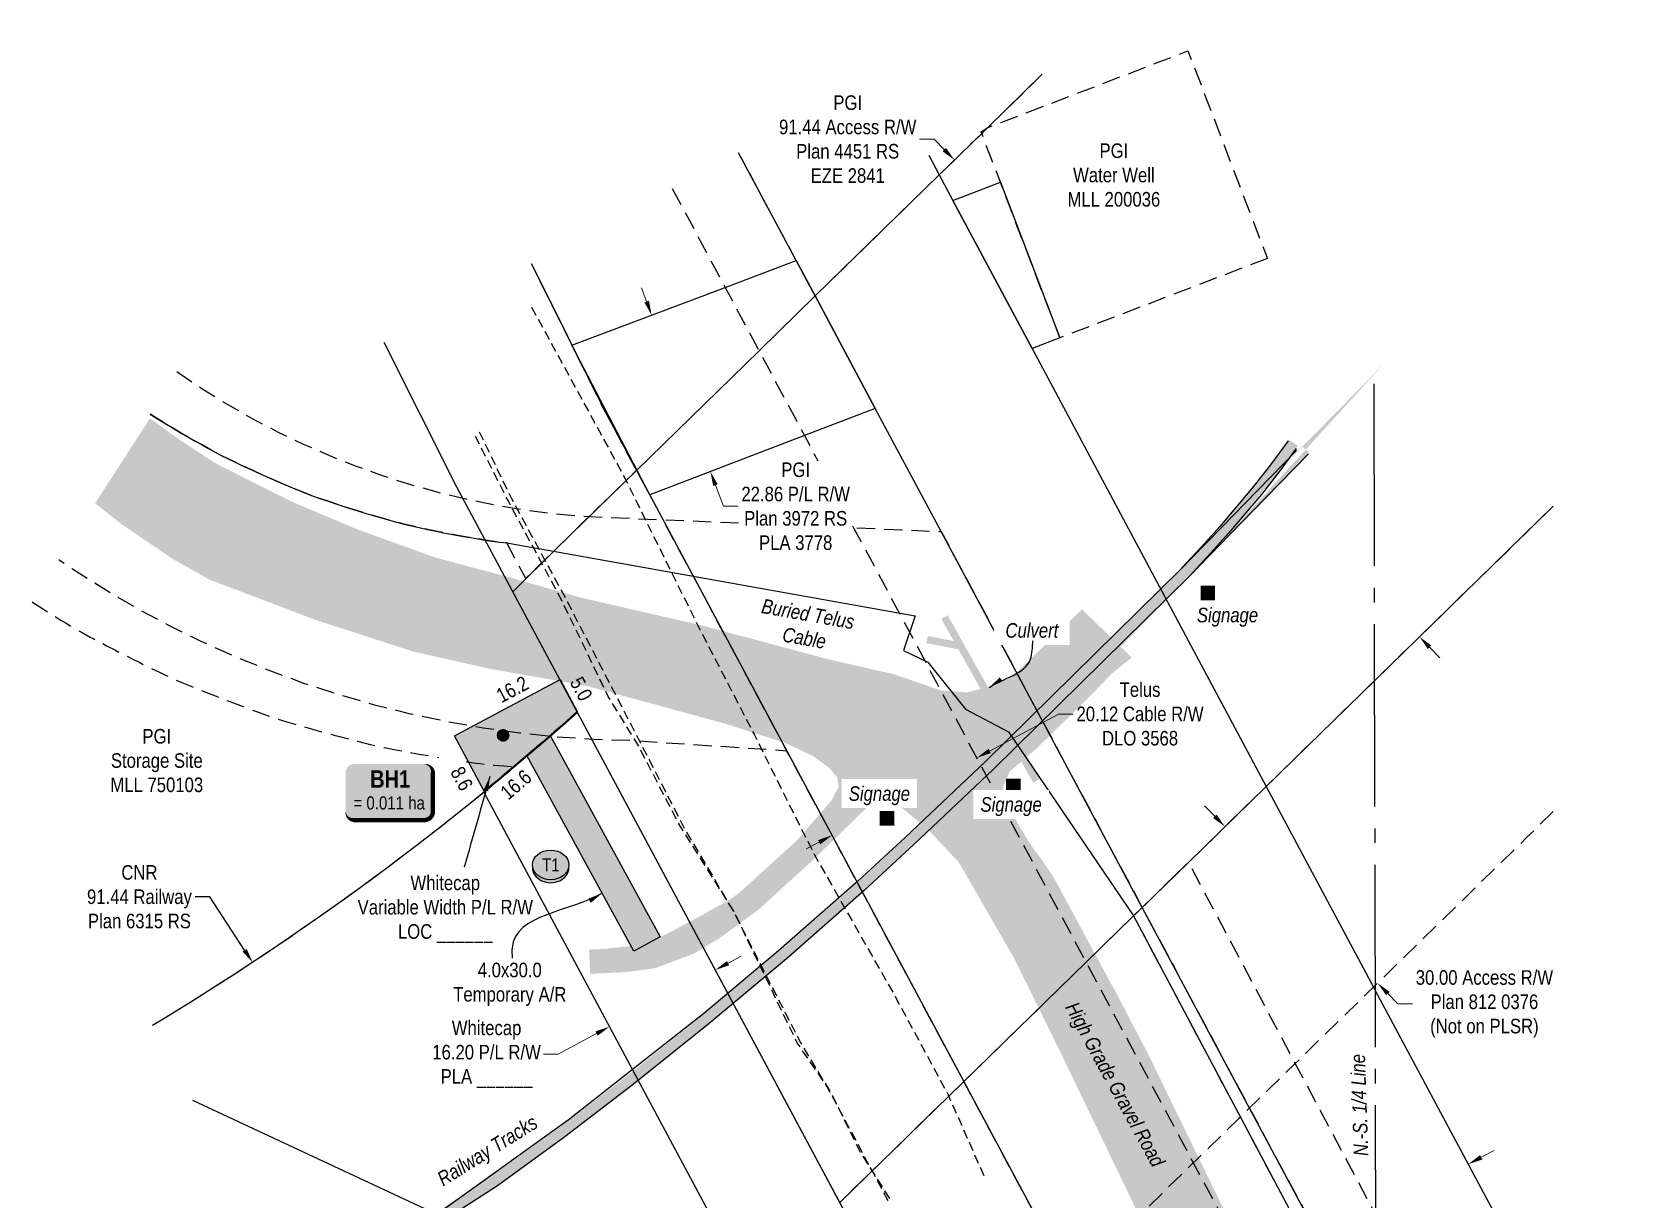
# Model space of a CAD drawing. Extents: x 507890 to 510259, y 6019787 to 6022068.
# Drawn here: x 509148 to 510252, y 6020188 to 6020989 of the extents above; entities that cross this region are included whole.
import ezdxf
from ezdxf.enums import TextEntityAlignment as Align

# ---------------------------------------------------------------- set-up
doc = ezdxf.new("R2010")
doc.units = 0
doc.header["$LTSCALE"] = 5
doc.header["$PDMODE"] = 34
doc.header["$PDSIZE"] = 0.03
for name, pattern in [('foc-ACCESSROAD', [3.75, 2.5, -1.25]), ('foc-FLOWLINE', [3.75, 2.5, -1.25]), ('foc-QUARTERLINE', [33, 25, -3, 2, -3]), ('UG_PIPE', [1.875, 1.25, -0.625])]:
    doc.linetypes.add(name, pattern=pattern)
doc.layers.get('Defpoints').update_dxf_attribs({"color": 9})
for name, color, linetype, lineweight in [('AS-GENERAL', 48, 'Continuous', 18), ('C-RW-T', 13, 'Continuous', 9), ('F-AR-T', 190, 'Continuous', 9), ('F-RW-T', 190, 'Continuous', 9), ('F-WS-T', 190, 'Continuous', 9), ('T-TEXT', 48, 'Continuous', 18)]:
    doc.layers.add(name, color=color, linetype=linetype, lineweight=lineweight)
for name, color, linetype in [('AS-PIPE-UG', 44, 'UG_PIPE'), ('AS-ROADS', 254, 'Continuous'), ('AS-TELEPHONE', 224, 'foc-TEL'), ('C-AR', 13, 'foc-ACCESSROAD'), ('C-RW', 13, 'Continuous'), ('F-AR', 190, 'foc-ACCESSROAD'), ('F-EZE', 190, 'foc-FLOWLINE'), ('F-RW', 190, 'Continuous'), ('F-WS', 190, 'foc-ACCESSROAD'), ('L-QSEC', 8, 'foc-QUARTERLINE'), ('L-SECQ', 8, 'foc-QUARTERLINE'), ('L-TITLEDB', 4, 'Continuous'), ('L-TITLEDB-T', 4, 'Continuous'), ('P-CROSSINGS', 250, 'Continuous'), ('P-IOP1', 10, 'Continuous'), ('P-TEMP-BLOCKS', 250, 'Continuous'), ('P-TEMP-H', 41, 'Continuous'), ('P-TEMP_WORKSPACE', 46, 'Continuous'), ('P-WORKAREA', 113, 'Continuous'), ('P-WORKAREA-H', 111, 'Continuous'), ('P-WORKAREA-T', 113, 'Continuous')]:
    doc.layers.add(name, color=color, linetype=linetype)
doc.styles.add('80', font='ARIALN.TTF', dxfattribs={"height": 10})
doc.styles.add('80CG', font='ARIALN.TTF', dxfattribs={"height": 10})
doc.styles.add('80L', font='ARIALN.TTF', dxfattribs={"height": 10})
doc.styles.add('80LS', font='ARIALNI.TTF', dxfattribs={"height": 10})
doc.styles.add('BOLD', font='ARIALNB.TTF')
doc.styles.add('foc-LtypeFont', font='ARIALN.TTF', dxfattribs={"height": 7.35})
doc.linetypes.add('foc-TEL', pattern='A,2,-1,["T",foc-LtypeFont,S=0.2,R=0,X=-0.425,Y=-0.75],-1.24,8', length=12.24)
doc.linetypes.add('foc-TEL-NOLINE', pattern='A,0,-2,["T",foc-LtypeFont,S=0.2,R=0,X=-0.425,Y=-0.75],-10.24', length=12.24)
doc.dimstyles.new('Compass 5 000', dxfattribs={"dimscale": 5, "dimtxt": 9, "dimasz": 2, "dimexe": 0.2, "dimexo": 0.0625, "dimgap": 0.5, "dimtad": 0, "dimtih": 1, "dimtoh": 1, "dimzin": 0, "dimdsep": 46, "dimtxsty": '80CG', "dimcen": 0.1, "dimse1": 1, "dimse2": 1, "dimclrd": 256, "dimclrt": 256, "dimaunit": 1, "dimadec": 4, "dimazin": 0, "dimtfac": 0.06, "dimtofl": 0, "dimtmove": 0, "dimatfit": 1, "dimfxl": 0.2, "dimtolj": 1, "dimtzin": 0, "dimlwd": -1, "dimarcsym": 0})

# ---------------------------------------------------------------- blocks, each defined once
blk = doc.blocks.new('*D489')
at = {"layer": 'Defpoints', "color": 0, "transparency": 16777216}
for p in [(510032.6, 6020158.9), (510252.3, 6019990.2), (510151.7, 6019936.4)]:
    blk.add_point(p, dxfattribs=at)
at = {"layer": 'F-AR-T', "transparency": 16777216}
for p, q in [((510142.1, 6020217.5), (510150.9, 6020222.2)), ((510023.8, 6020154.2), (509981.4, 6020131.6)), ((509981.4, 6020131.6), (509971.4, 6020131.6))]:
    blk.add_line(p, q, dxfattribs=at)
for points in [[(510141.3, 6020219), (510142.9, 6020216), (510133.2, 6020212.8)], [(510023, 6020155.7), (510024.6, 6020152.8), (510032.6, 6020158.9)]]:
    blk.add_solid(points, dxfattribs=at)
at = {"layer": 'F-AR-T', "transparency": 16777216, "insert": (509931.9, 6020131.6), "char_height": 10, "attachment_point": 5, "style": '80CG'}
blk.add_mtext('\\A1;Sprocket\\P22.86 P/L R/W\\PPlan 2097 RS\\PPLA 3435', dxfattribs=at)
blk = doc.blocks.new('*D491')
at = {"layer": 'Defpoints', "color": 0, "transparency": 16777216}
for p in [(510102.7, 6020577.5), (510207.4, 6020470.2), (510071, 6020337)]:
    blk.add_point(p, dxfattribs=at)
at = {"layer": 'F-AR-T', "transparency": 16777216}
for p, q in [((509959.3, 6020451.5), (509952.3, 6020458.6)), ((510078, 6020329.9), (510085, 6020322.7)), ((510085, 6020322.7), (510095, 6020322.7))]:
    blk.add_line(p, q, dxfattribs=at)
for points in [[(509960.5, 6020452.6), (509958.1, 6020450.3), (509966.3, 6020444.3)], [(510079.2, 6020331), (510076.8, 6020328.7), (510071, 6020337)]]:
    blk.add_solid(points, dxfattribs=at)
at = {"layer": 'F-AR-T', "transparency": 16777216, "insert": (510144.3, 6020322.7), "char_height": 10, "attachment_point": 5, "style": '80CG'}
blk.add_mtext('\\A1;30.00 Access R/W\\PPlan 812 0376\\P(Not on PLSR)', dxfattribs=at)
blk = doc.blocks.new('*D492')
at = {"layer": 'Defpoints', "color": 0, "transparency": 16777216}
for p in [(509596.7, 6020804.1), (509572.9, 6020795.1)]:
    blk.add_point(p, dxfattribs=at)
at = {"layer": 'F-RW-T', "transparency": 16777216}
for p, q in [((509569.4, 6020804.5), (509565.9, 6020813.9)), ((509616.7, 6020678.6), (509622.1, 6020664.1)), ((509622.1, 6020664.1), (509632.1, 6020664.1))]:
    blk.add_line(p, q, dxfattribs=at)
for points in [[(509571, 6020805.1), (509567.9, 6020803.9), (509572.9, 6020795.1)], [(509618.2, 6020679.2), (509615.1, 6020678), (509613.2, 6020688)]]:
    blk.add_solid(points, dxfattribs=at)
at = {"layer": 'F-RW-T', "transparency": 16777216, "insert": (509671.7, 6020664.1), "char_height": 10, "attachment_point": 5, "style": '80CG', "bg_fill": 3, "box_fill_scale": 1.1, "bg_fill_color": 256, "bg_fill_true_color": 13158600, "bg_fill_transparency": 0}
blk.add_mtext('\\A1;PGI\\P22.86 P/L R/W\\PPlan 3972 RS\\PPLA 3778', dxfattribs=at)
at = {"layer": 'Defpoints', "color": 0, "transparency": 16777216}
blk.add_point((509637, 6020696.9), dxfattribs=at)
blk = doc.blocks.new('*D496')
at = {"layer": 'C-RW-T', "transparency": 16777216}
for p, q in [((509625.3, 6020350.7), (509634.2, 6020355.4)), ((509535.1, 6020302.4), (509508.7, 6020288.2)), ((509508.7, 6020288.2), (509498.7, 6020288.2))]:
    blk.add_line(p, q, dxfattribs=at)
for points in [[(509624.6, 6020352.2), (509626.1, 6020349.2), (509616.5, 6020346)], [(509534.3, 6020303.9), (509535.9, 6020300.9), (509543.9, 6020307.1)]]:
    blk.add_solid(points, dxfattribs=at)
at = {"layer": 'Defpoints', "color": 0, "transparency": 16777216}
for p in [(509598.9, 6020378.8), (509526.4, 6020339.9), (509543.9, 6020307.1)]:
    blk.add_point(p, dxfattribs=at)
at = {"layer": 'C-RW-T', "transparency": 16777216, "insert": (509459.6, 6020288.2), "char_height": 10, "attachment_point": 5, "style": '80CG'}
blk.add_mtext('\\A1;Whitecap\\P16.20 P/L R/W\\PPLA ______', dxfattribs=at)
blk = doc.blocks.new('*D519')
at = {"layer": 'Defpoints', "color": 0, "transparency": 16777216}
for p in [(509293.3, 6020347.4), (509299.1, 6020351.2), (509542.2, 6019967.5)]:
    blk.add_point(p, dxfattribs=at)
at = {"layer": 'L-TITLEDB-T', "transparency": 16777216}
for p, q in [((509269.6, 6020396.2), (509259.6, 6020396.2)), ((509293.6, 6020359.5), (509269.6, 6020396.2)), ((509553.5, 6019962.9), (509559, 6019954.5))]:
    blk.add_line(p, q, dxfattribs=at)
for points in [[(509295, 6020360.5), (509292.2, 6020358.6), (509299.1, 6020351.2)], [(509554.9, 6019963.8), (509552.1, 6019962), (509548, 6019971.3)]]:
    blk.add_solid(points, dxfattribs=at)
at = {"layer": 'L-TITLEDB-T', "transparency": 16777216, "insert": (509221.4, 6020396.2), "char_height": 10, "attachment_point": 5, "style": '80CG'}
blk.add_mtext('\\A1;CNR\\P91.44 Railway\\PPlan 6315 RS', dxfattribs=at)
blk = doc.blocks.new('*U521')
at = {"true_color": 0xff8aff}
h = blk.add_hatch(color=211, dxfattribs=at)
edge = h.paths.add_edge_path()
edge.add_line((-24, -20), (24, -20))
edge.add_arc((24, -14), 6, 270, 360)
edge.add_line((30, -14), (30, 12.5))
edge.add_arc((24, 12.5), 6, 0, 90)
edge.add_line((24, 18.5), (-24, 18.5))
edge.add_arc((-24, 12.5), 6, 90, 180)
edge.add_line((-30, 12.5), (-30, -14))
edge.add_arc((-24, -14), 6, 180, 270)
at = {"color": 250, "flags": 128}
blk.add_lwpolyline([(-24, -20, 3, 3, 0), (24, -20, 3, 3, 0.414214), (30, -14, 3, 3, 0), (30, 12.5, 3, 0, 0.414214), (24, 18.5, 0, 0, 0), (-24, 18.5, 0, 0, 0.414214), (-30, 12.5, 0, 0, 0), (-30, -14, 0, 3, 0.414214)], format="xyseb", close=True, dxfattribs=at)
at = {"flags": 128}
blk.add_lwpolyline([(-18.2, -12.8, 0, 7.5, 0), (0, 0, 0, 0, 0)], format="xyseb", dxfattribs=at)
at = {"color": 250}
for tag, p, height, style in [('TEMP_AREA_W1_001', (-9.2, 2.2), 12, 'BOLD'), ('ENTER_TEXT_001', (-30.7, -12.8), 9, '80')]:
    blk.add_attdef(tag, p, '', height=height, dxfattribs=dict(at, style=style))
blk = doc.blocks.new('*X524')
at = {"color": 0}
for p, q in [((102.1, -2061.6), (108.8, -2061.6)), ((102.1, -2068.4), (108.8, -2068.4)), ((102.2, -2061.7), (108.8, -2061.7)), ((102.2, -2068.3), (108.7, -2068.3)), ((102.3, -2061.4), (108.6, -2061.4)), ((102.3, -2061.9), (108.6, -2061.9)), ((102.3, -2068.1), (108.6, -2068.1)), ((102.3, -2068.6), (108.7, -2068.6)), ((102.5, -2061.2), (108.5, -2061.2)), ((102.5, -2062), (108.4, -2062)), ((102.5, -2068), (108.4, -2068)), ((102.5, -2068.7), (108.5, -2068.7)), ((102.6, -2062.2), (108.3, -2062.2)), ((102.7, -2061.1), (108.2, -2061.1)), ((102.7, -2067.8), (108.3, -2067.8)), ((102.7, -2068.9), (108.3, -2068.9)), ((102.8, -2062.3), (108.1, -2062.3)), ((102.8, -2067.7), (108.1, -2067.7)), ((102.9, -2060.9), (108, -2060.9)), ((102.9, -2069.1), (108, -2069.1)), ((103, -2062.5), (108, -2062.5)), ((103, -2067.5), (108, -2067.5)), ((103.1, -2062.7), (107.8, -2062.7)), ((103.1, -2067.3), (107.8, -2067.3)), ((103.2, -2060.8), (107.7, -2060.8)), ((103.2, -2069.2), (107.8, -2069.2)), ((103.3, -2062.8), (107.7, -2062.8)), ((103.3, -2067.2), (107.6, -2067.2)), ((103.4, -2063), (107.5, -2063)), ((103.4, -2067), (107.5, -2067)), ((103.5, -2060.6), (107.4, -2060.6)), ((103.5, -2069.4), (107.4, -2069.4)), ((103.6, -2063.1), (107.3, -2063.1)), ((103.6, -2066.9), (107.3, -2066.9)), ((103.7, -2063.3), (107.2, -2063.3)), ((103.8, -2066.7), (107.2, -2066.7)), ((103.9, -2060.5), (107, -2060.5)), ((103.9, -2063.4), (107, -2063.4)), ((103.9, -2066.6), (107, -2066.6)), ((103.9, -2069.5), (107.1, -2069.5)), ((104.1, -2063.6), (106.9, -2063.6)), ((104.1, -2066.4), (106.9, -2066.4)), ((104.2, -2063.7), (106.7, -2063.7)), ((104.2, -2066.2), (106.7, -2066.2)), ((104.4, -2063.9), (106.6, -2063.9)), ((104.4, -2066.1), (106.6, -2066.1)), ((104.4, -2069.7), (106.5, -2069.7)), ((104.5, -2060.3), (106.5, -2060.3)), ((104.5, -2064.1), (106.4, -2064.1)), ((104.5, -2065.9), (106.4, -2065.9)), ((104.7, -2064.2), (106.3, -2064.2)), ((104.7, -2065.8), (106.2, -2065.8)), ((104.8, -2064.4), (106.1, -2064.4)), ((104.8, -2065.6), (106.1, -2065.6)), ((105, -2064.5), (105.9, -2064.5)), ((105, -2065.5), (105.9, -2065.5)), ((105.1, -2064.7), (105.8, -2064.7)), ((105.2, -2065.3), (105.8, -2065.3)), ((105.3, -2064.8), (105.6, -2064.8)), ((105.3, -2065.2), (105.6, -2065.2))]:
    blk.add_line(p, q, dxfattribs=at)
blk = doc.blocks.new('Pile')
h = blk.add_hatch(color=255)
h.dxf.hatch_style = 1
edge = h.paths.add_edge_path()
edge.add_arc((0, 0), 0.868, 0, 360)
at = {"color": 224}
for p, q in [((0.54, -0.54), (-0.54, 0.54)), ((-0.54, -0.54), (0.54, 0.54))]:
    blk.add_line(p, q, dxfattribs=at)
blk.add_circle((0, 0), 0.768, dxfattribs=at)
at = {"color": 224, "xscale": 0.16, "yscale": 0.16, "zscale": 0.16}
blk.add_blockref('*X524', (-16.87, 330.4), dxfattribs=at)
blk = doc.blocks.new('*D535')
at = {"layer": 'Defpoints', "color": 0, "transparency": 16777216}
for p in [(509796, 6020491.5), (509832.9, 6020422.4), (509733.7, 6020369.3)]:
    blk.add_point(p, dxfattribs=at)
at = {"layer": 'F-AR-T', "transparency": 16777216}
for p, q in [((509804.8, 6020496.2), (509852.1, 6020521.6)), ((509852.1, 6020521.6), (509862.1, 6020521.6)), ((509687.8, 6020433.7), (509679, 6020429))]:
    blk.add_line(p, q, dxfattribs=at)
for points in [[(509804, 6020497.7), (509805.6, 6020494.8), (509796, 6020491.5)], [(509687.1, 6020435.1), (509688.6, 6020432.2), (509696.7, 6020438.4)]]:
    blk.add_solid(points, dxfattribs=at)
at = {"layer": 'F-AR-T', "transparency": 16777216, "insert": (509908, 6020521.6), "char_height": 10, "attachment_point": 5, "style": '80CG'}
blk.add_mtext('\\A1;Telus\\P20.12 Cable R/W\\PDLO 3568', dxfattribs=at)
blk = doc.blocks.new('*D537')
at = {"layer": 'Defpoints', "color": 0, "transparency": 16777216}
for p in [(509780.7, 6020901.6), (509769, 6020890.2), (510088.1, 6020563.1)]:
    blk.add_point(p, dxfattribs=at)
at = {"layer": 'F-AR-T', "transparency": 16777216}
for p, q in [((509766.7, 6020915.9), (509756.7, 6020915.9)), ((509773.7, 6020908.8), (509766.7, 6020915.9)), ((510106.7, 6020567.4), (510113.7, 6020560.2))]:
    blk.add_line(p, q, dxfattribs=at)
for points in [[(509774.9, 6020909.9), (509772.5, 6020907.6), (509780.7, 6020901.6)], [(510107.9, 6020568.6), (510105.5, 6020566.2), (510099.8, 6020574.5)]]:
    blk.add_solid(points, dxfattribs=at)
at = {"layer": 'F-AR-T', "transparency": 16777216, "insert": (509707.4, 6020915.9), "char_height": 10, "attachment_point": 5, "style": '80CG'}
blk.add_mtext('\\A1;PGI\\P91.44 Access R/W\\PPlan 4451 RS\\PEZE 2841', dxfattribs=at)
blk = doc.blocks.new('Well_proximity')
h = blk.add_hatch(color=191)
h.dxf.hatch_style = 1
edge = h.paths.add_edge_path()
edge.add_ellipse((0, 0), major_axis=(-12.5, 0), ratio=0.816297, start_angle=0, end_angle=360)
h = blk.add_hatch(color=250)
h.dxf.hatch_style = 1
edge = h.paths.add_edge_path()
edge.add_ellipse((0, -2), major_axis=(-12.5, 0), ratio=0.816297, start_angle=0, end_angle=180)
edge.add_line((12.5, -2), (12.5, 0))
edge.add_ellipse((0, 0), major_axis=(-12.5, 0), ratio=0.816297, start_angle=0, end_angle=180, ccw=False)
edge.add_line((-12.5, 0), (-12.5, -2))
at = {"color": 250}
blk.add_ellipse((0, 0), major_axis=(-12.5, 0), ratio=0.816297, dxfattribs=at)
blk.add_ellipse((0, -2), major_axis=(-12.5, 0), ratio=0.816297, start_param=0, end_param=3.141593, dxfattribs=at)
at = {"color": 250, "style": '80L'}
blk.add_attdef('CROSSING', text='', height=9, dxfattribs=at).set_placement((0.1, 0), align=Align.MIDDLE_CENTER)

msp = doc.modelspace()

# ---------------------------------------------------------------- hatches: boundary and pattern name
at = {"layer": 'AS-ROADS'}
h = msp.add_hatch(color=256, dxfattribs=at)
h.dxf.hatch_style = 1
h.paths.add_polyline_path([(510030.083, 6019941.725), (510074.119, 6019965.284), (510039.742, 6020034.367), (509996.103, 6020118.944), (509968.708, 6020175.113), (509913.174, 6020289.067), (509894.277, 6020325.2), (509848.442, 6020410.056), (509840.337, 6020421.97), (509833.116, 6020431.522), (509819.092, 6020454.917), (509815.056, 6020465.106), (509813.995, 6020471.686), (509818.455, 6020482.086), (509837.153, 6020498.039), (509874.131, 6020534.261), (509888.795, 6020549.47), (509902.371, 6020560.325), (509868.159, 6020593.433), (509821.949, 6020548.915), (509804.029, 6020540.231), (509789.366, 6020536.432), (509771.381, 6020537.735), (509739.246, 6020548.824), (509693.084, 6020559.393), (509605.476, 6020582.83), (509575.728, 6020589.586), (509523.953, 6020601.509), (509474.529, 6020615.564), (509424.8, 6020628.819), (509370.927, 6020648.257), (509327.293, 6020666.679), (509301.062, 6020679.617), (509273.126, 6020693.917), (509249.62, 6020709.239), (509228.574, 6020724.37), (509191.012, 6020666.16), (509208.768, 6020652.034), (509244.617, 6020627.712), (509269.474, 6020613.8), (509341.736, 6020586.298), (509409.366, 6020564.422), (509462.394, 6020552.498), (509528.457, 6020540.86), (509622.965, 6020515.066), (509664.303, 6020501.824), (509683.382, 6020492.819), (509694.512, 6020484.874), (509700.072, 6020478.268), (509701.24, 6020471.909), (509696.436, 6020462.564), (509673.051, 6020435.342), (509633.674, 6020399.508), (509625.773, 6020393.898), (509606.29, 6020383.062), (509585.217, 6020371.765), (509578.607, 6020368.606), (509562.727, 6020362.912), (509540.066, 6020360.419), (509529.879, 6020360.003), (509530.689, 6020343.417), (509554.672, 6020344.459), (509575.135, 6020347.195), (509601.884, 6020357.233), (509618.97, 6020367.53), (509646.012, 6020387.172), (509666.043, 6020405.534), (509680.866, 6020418.892), (509697.974, 6020435.378), (509720.127, 6020456.999), (509724.438, 6020461.57), (509731.102, 6020464.835), (509741.033, 6020460.264), (509762.658, 6020442.246), (509783.603, 6020419.921), (509821.615, 6020354.062), (509854.785, 6020286.692), (509905.647, 6020181.14)])
at = {"layer": 'P-IOP1'}
h = msp.add_hatch(color=256, dxfattribs=at)
h.dxf.hatch_style = 1
h.paths.add_polyline_path([(509949.539, 6020609.621), (509959.534, 6020609.621), (509959.534, 6020599.627), (509949.539, 6020599.627)])
h = msp.add_hatch(color=256, dxfattribs=at)
h.dxf.hatch_style = 1
h.paths.add_polyline_path([(509816.024, 6020477.341), (509826.019, 6020477.341), (509826.019, 6020467.347), (509816.024, 6020467.347)])
h = msp.add_hatch(color=256, dxfattribs=at)
h.dxf.hatch_style = 1
h.paths.add_polyline_path([(509729.289, 6020455.076), (509739.284, 6020455.076), (509739.284, 6020445.082), (509729.289, 6020445.082)])
at = {"layer": 'P-TEMP-H'}
h = msp.add_hatch(color=256, dxfattribs=at)
h.dxf.hatch_style = 1
edge = h.paths.add_edge_path()
edge.add_line((509510.027, 6020545.305), (509521.819, 6020523.276))
edge.add_arc((508221.08, 6021981.111), 1953.767, 309.277317, 311.740621, ccw=False)
edge.add_line((509457.96, 6020468.718), (509437.69, 6020506.583))
edge.add_line((509437.69, 6020506.583), (509510.027, 6020545.305))
at = {"layer": 'P-WORKAREA-H'}
h = msp.add_hatch(color=256, dxfattribs=at)
h.dxf.hatch_style = 1
h.paths.add_polyline_path([(509503.227, 6020506.898), (509578.755, 6020368.758), (509560.6, 6020358.832), (509487.189, 6020493.101)])

# ---------------------------------------------------------------- linework, layer by layer
at = {"layer": 'AS-GENERAL', "const_width": 4.997, "flags": 128}
for points in [[(509836.877, 6020475.624), (509773.822, 6020588.084)], [(509761.897, 6020572.594), (509786.582, 6020567.899)]]:
    msp.add_lwpolyline(points, dxfattribs=at)
at = {"layer": 'AS-PIPE-UG', "flags": 128}
for points in [[(509490.472, 6020800.604), (509553.102, 6020686.059), (509604.777, 6020581.924), (509643.387, 6020507.224), (509684.637, 6020424.889), (509739.977, 6020327.864), (509776.302, 6020260.354), (509801.507, 6020203.339)], [(509735.217, 6020187.614), (509693.107, 6020266.384), (509672.777, 6020296.004), (509629.257, 6020386.264), (509591.297, 6020446.689), (509563.327, 6020500.754), (509543.067, 6020533.634), (509511.037, 6020599.839), (509474.317, 6020667.974), (509452.007, 6020711.994)], [(509454.512, 6020715.229), (509476.372, 6020669.994), (509513.642, 6020601.189), (509565.282, 6020501.604), (509596.592, 6020440.704), (509628.577, 6020386.954), (509675.007, 6020296.189), (509697.507, 6020258.834), (509715.472, 6020221.919), (509736.357, 6020188.709)]]:
    msp.add_lwpolyline(points, dxfattribs=at)
at = {"layer": 'AS-TELEPHONE', "linetype": 'foc-TEL-NOLINE', "flags": 128}
msp.add_lwpolyline([(509228.76, 6020727.36), (509229.952, 6020726.609), (509234.196, 6020723.954), (509238.365, 6020721.366), (509242.748, 6020718.726), (509247.054, 6020716.146), (509251.286, 6020713.631), (509255.723, 6020711.073), (509260.088, 6020708.572), (509264.38, 6020706.137), (509268.874, 6020703.661), (509273.294, 6020701.246), (509277.495, 6020698.972), (509282.222, 6020696.666), (509286.721, 6020694.485), (509291.153, 6020692.351), (509295.776, 6020690.199), (509300.327, 6020688.101), (509304.816, 6020686.052), (509309.485, 6020683.986), (509314.084, 6020681.975), (509318.621, 6020680.006), (509323.334, 6020678.033), (509327.984, 6020676.107), (509332.564, 6020674.224), (509337.634, 6020672.214), (509342.025, 6020670.614), (509346.668, 6020668.964), (509351.483, 6020667.326), (509356.233, 6020665.723), (509360.919, 6020664.168), (509365.77, 6020662.619), (509370.555, 6020661.11), (509375.282, 6020659.64), (509380.166, 6020658.188), (509384.986, 6020656.769), (509389.749, 6020655.389), (509394.661, 6020654.031), (509399.516, 6020652.705), (509403.95, 6020651.54), (509409.265, 6020650.351), (509414.157, 6020649.266), (509418.994, 6020648.213), (509423.969, 6020647.199), (509428.888, 6020646.21), (509433.754, 6020645.254), (509438.752, 6020644.334), (509443.693, 6020643.443), (509448.585, 6020642.58), (509453.595, 6020641.76), (509458.558, 6020640.958), (509463.47, 6020640.192), (509468.635, 6020639.445), (509473.398, 6020638.973)], dxfattribs=at)
at = {"layer": 'AS-TELEPHONE', "flags": 128}
msp.add_lwpolyline([(509473.398, 6020638.973), (509753.762, 6020589.004), (509745.592, 6020565.144), (509762.487, 6020557.264), (509788.187, 6020524.889), (509817.682, 6020509.439), (509903.617, 6020383.164), (510051.046, 6020105.517), (510107.69, 6019983.244)], dxfattribs=at)
at = {"layer": 'C-AR', "ltscale": 5, "const_width": 7.496, "flags": 128}
for points in [[(510013.096, 6020707.791), (510002.38, 6020691.662), (509988.529, 6020676.015), (509967.18, 6020648.897), (509957.065, 6020637.817), (509940.575, 6020619.757), (509995.961, 6020675.929), (510021.784, 6020702.808)], [(509940.335, 6020620.301), (509940.335, 6020620.301), (509806.132, 6020487.006), (509751.992, 6020435.916), (509717.657, 6020404.121), (509665.712, 6020358.351), (509611.297, 6020312.926), (509559.372, 6020271.201), (509512.147, 6020235.126), (509475.64, 6020208.969), (509465.374, 6020202.047), (509398.122, 6020157.166), (509333.401, 6020115.528)]]:
    msp.add_lwpolyline(points, dxfattribs=at)
at = {"layer": 'C-AR', "linetype": 'Continuous'}
for points in [[(510015.342, 6020702.424), (509988.707, 6020674.924), (509964.022, 6020649.749), (509943.227, 6020628.479), (509936.622, 6020621.744), (509802.032, 6020488.989), (509747.157, 6020437.079), (509714.382, 6020406.989), (509659.877, 6020359.079), (509608.662, 6020316.254), (509515.627, 6020242.884), (509419.097, 6020173.714), (509332.434, 6020117.331)], [(510023.317, 6020699.784), (509994.187, 6020669.774), (509969.842, 6020644.884), (509942.137, 6020616.459), (509807.247, 6020483.469), (509753.107, 6020432.379), (509718.772, 6020400.584), (509666.827, 6020354.814), (509612.412, 6020309.389), (509560.487, 6020267.664), (509513.262, 6020231.589), (509467.202, 6020198.034), (509335.005, 6020112.535)], [(510009.632, 6020709.044), (509997.512, 6020692.549), (509985.652, 6020677.344), (509962.832, 6020650.269), (509952.872, 6020639.249), (509936.562, 6020621.784)], [(510015.167, 6020703.724), (510003.942, 6020688.369), (509991.227, 6020672.094), (509968.742, 6020645.604), (509958.627, 6020634.524), (509942.137, 6020616.464)]]:
    msp.add_lwpolyline(points, dxfattribs=at)
at = {"layer": 'C-RW', "flags": 128}
msp.add_lwpolyline([(509457.805, 6020467.929), (509675.301, 6020061.888, 0.00867712), (509740.97, 6020113.73), (509521.988, 6020522.647, 0.00220173)], format="xyb", close=True, dxfattribs=at)
at = {"layer": 'F-AR', "linetype": 'Continuous', "flags": 128}
msp.add_lwpolyline([(510191.56, 6020664.119), (510069.035, 6020544.568), (509994.601, 6020471.94), (509941.213, 6020419.847), (509909.473, 6020388.879), (509903.615, 6020383.164), (509870.962, 6020351.308), (509795.98, 6020278.144), (509701.914, 6020186.535), (509521.937, 6020522.616), (509477.597, 6020605.413), (509508.226, 6020635.745), (509571.578, 6020697.608), (509646.557, 6020770.774), (509685.068, 6020808.345), (509770.204, 6020891.402), (509799.337, 6020919.845), (509803.524, 6020923.913), (509840.947, 6020960.426)], dxfattribs=at)
at = {"layer": 'F-AR', "flags": 128}
for points in [[(509586.969, 6020882.158), (509617.387, 6020825.304), (509623.388, 6020814.084), (509646.557, 6020770.774), (509671.7, 6020723.775), (509677.7, 6020712.559), (509711.487, 6020649.402), (509768.548, 6020542.745), (509806.768, 6020471.301)], [(509977.629, 6019913.663), (509924.203, 6020013.429), (509861.001, 6020131.451), (509787.084, 6020269.48), (509665.662, 6020496.219), (509539.839, 6020731.174), (509490.376, 6020830.485)], [(509247.028, 6020756.456), (509248.566, 6020755.351), (509264.92, 6020744.453), (509281.645, 6020734.13), (509298.723, 6020724.4), (509316.131, 6020715.272), (509333.847, 6020706.76), (509351.851, 6020698.876), (509370.119, 6020691.625), (509388.631, 6020685.02), (509407.363, 6020679.065), (509426.291, 6020673.771), (509445.392, 6020669.145), (509458.721, 6020666.403), (509464.645, 6020665.187), (509484.024, 6020661.907), (509503.507, 6020659.31), (509523.069, 6020657.394), (509529.981, 6020657.073), (509562.333, 6020655.624), (509594.764, 6020654.272), (509711.487, 6020649.402), (509771.602, 6020646.681), (509909.486, 6020388.897), (509981.807, 6020253.671), (509983.096, 6020251.261), (510004.002, 6020212.408), (510069.918, 6020089.234), (510122.404, 6019991.115)], [(510191.56, 6020454.658), (510173.733, 6020437.264), (510099.301, 6020364.638), (510045.913, 6020312.544), (510014.169, 6020281.572), (510008.299, 6020275.846), (509975.655, 6020243.998), (509900.681, 6020170.842), (509776.392, 6020047.457), (509701.914, 6020186.535), (509795.98, 6020278.144), (509870.962, 6020351.308), (509903.615, 6020383.164), (509909.473, 6020388.879), (509941.213, 6020419.847), (509994.601, 6020471.94), (510069.035, 6020544.568), (510191.56, 6020664.119)], [(509977.629, 6019913.663), (509924.203, 6020013.429), (509861.001, 6020131.451), (509787.084, 6020269.48), (509665.662, 6020496.219), (509558.25, 6020503.342), (509545.747, 6020503.731), (509532.895, 6020504.137), (509507.582, 6020505.837), (509482.347, 6020508.431), (509457.222, 6020511.922), (509432.235, 6020516.307), (509407.421, 6020521.572), (509382.809, 6020527.721), (509358.43, 6020534.737), (509334.318, 6020542.617), (509310.5, 6020551.348), (509287.008, 6020560.922), (509263.871, 6020571.323), (509241.118, 6020582.54), (509218.777, 6020594.561), (509196.879, 6020607.365), (509175.45, 6020620.942), (509166.005, 6020627.407)], [(509819.14, 6020448.177), (509870.962, 6020351.308), (509884.706, 6020325.614), (509958.329, 6020187.989), (510070.133, 6019978.994), (510076.722, 6019966.677)]]:
    msp.add_lwpolyline(points, dxfattribs=at)
at = {"layer": 'F-EZE', "flags": 128}
msp.add_lwpolyline([(510114.141, 6019986.695), (510069.955, 6020069.906), (509903.617, 6020383.164), (509909.473, 6020388.879), (509941.215, 6020419.847), (510069.747, 6020177.787), (510158.798, 6020010.586)], dxfattribs=at)
at = {"layer": 'F-RW'}
for points in [[(510122.404, 6019991.115), (510069.918, 6020089.234), (510004.002, 6020212.408), (509983.096, 6020251.261), (509981.807, 6020253.671), (509909.486, 6020388.897), (509771.602, 6020646.681), (509726.359, 6020731.169), (509685.068, 6020808.345), (509672.039, 6020832.698), (509632.538, 6020906.535)], [(509762.973, 6020904.919), (509770.204, 6020891.402), (509779.593, 6020873.854), (509833.909, 6020772.325), (509994.601, 6020471.94), (510068.224, 6020334.319), (510069.447, 6020332.007), (510223.021, 6020044.944)], [(509490.376, 6020830.485), (509539.839, 6020731.174), (509977.629, 6019913.663)], [(509876.899, 6019859.774), (509521.937, 6020522.616), (509439.131, 6020677.243), (509389.282, 6020776.405)], [(509257.733, 6020256.662), (509713.929, 6020043.87), (509820.89, 6019829.811)]]:
    msp.add_lwpolyline(points, dxfattribs=at)
for points in [[(509779.593, 6020873.854), (509812.184, 6020886.321), (509853.014, 6020779.637), (509833.909, 6020772.325), (509779.593, 6020873.854)], [(509677.7, 6020712.559), (509571.617, 6020671.834), (509518.211, 6020774.598), (509623.388, 6020814.084), (509672.039, 6020832.698), (509685.068, 6020808.345), (509726.359, 6020731.169), (509677.7, 6020712.559)]]:
    msp.add_lwpolyline(points, close=True, dxfattribs=at)
at = {"layer": 'F-WS', "flags": 128}
msp.add_lwpolyline([(509995.388, 6020834.098), (509853.014, 6020779.637), (509812.184, 6020886.321), (509798.936, 6020920.925), (509803.524, 6020923.913), (509940.903, 6020976.461), (509995.388, 6020834.098)], close=True, dxfattribs=at)
for points in [[(509840.947, 6020960.426), (509803.524, 6020923.913), (509799.337, 6020919.845), (509770.204, 6020891.402), (509685.068, 6020808.345), (509672.039, 6020832.698), (509632.538, 6020906.535)], [(509490.376, 6020830.485), (509539.839, 6020731.174), (509562.541, 6020688.782), (509529.981, 6020657.073), (509508.23, 6020635.899), (509486.455, 6020614.551), (509473.398, 6020638.973), (509468.635, 6020639.445), (509463.47, 6020640.192), (509458.558, 6020640.958), (509453.595, 6020641.76), (509448.585, 6020642.58), (509443.694, 6020643.443), (509438.752, 6020644.334), (509433.754, 6020645.254), (509428.888, 6020646.21), (509423.969, 6020647.199), (509418.994, 6020648.212), (509414.157, 6020649.265), (509409.266, 6020650.351), (509403.95, 6020651.54), (509399.516, 6020652.705), (509394.661, 6020654.031), (509389.749, 6020655.389), (509384.987, 6020656.769), (509380.166, 6020658.188), (509375.282, 6020659.64), (509370.555, 6020661.11), (509365.77, 6020662.619), (509360.919, 6020664.168), (509356.233, 6020665.723), (509351.483, 6020667.326), (509346.668, 6020668.964), (509342.025, 6020670.614), (509337.634, 6020672.214), (509332.564, 6020674.224), (509327.984, 6020676.107), (509323.334, 6020678.033), (509318.621, 6020680.006), (509314.085, 6020681.975), (509309.485, 6020683.986), (509304.816, 6020686.052), (509300.327, 6020688.101), (509295.776, 6020690.199), (509291.153, 6020692.35), (509286.721, 6020694.485), (509282.222, 6020696.666), (509277.496, 6020698.972), (509273.294, 6020701.246), (509268.874, 6020703.661), (509264.38, 6020706.137), (509260.089, 6020708.572), (509255.723, 6020711.073), (509251.286, 6020713.631), (509247.055, 6020716.146), (509242.748, 6020718.726), (509238.365, 6020721.366), (509234.196, 6020723.954), (509229.952, 6020726.609), (509228.76, 6020727.359)], [(509147.816, 6020598.436), (509149.41, 6020597.401), (509154.85, 6020593.966), (509160.253, 6020590.573), (509165.673, 6020587.184), (509167.534, 6020586.022), (509171.125, 6020583.843), (509176.604, 6020580.536), (509178.29, 6020579.524), (509182.135, 6020577.414), (509187.699, 6020574.373), (509189.639, 6020573.321), (509193.295, 6020571.397), (509198.914, 6020568.454), (509204.553, 6020565.518), (509210.212, 6020562.586), (509212.211, 6020561.552), (509215.891, 6020559.711), (509221.6, 6020556.875), (509227.319, 6020554.05), (509233.06, 6020551.236), (509235.13, 6020550.228), (509238.825, 6020548.477), (509244.526, 6020545.803), (509250.451, 6020543.305), (509256.308, 6020540.857), (509258.457, 6020539.968), (509262.189, 6020538.471), (509268.091, 6020536.121), (509274.002, 6020533.781), (509279.936, 6020531.448), (509282.142, 6020530.584), (509285.883, 6020529.177), (509291.851, 6020526.941), (509297.835, 6020524.723), (509303.83, 6020522.52), (509306.099, 6020521.696), (509309.846, 6020520.374), (509313.552, 6020519.079), (509315.886, 6020518.366), (509321.958, 6020516.514), (509328.047, 6020514.684), (509330.383, 6020513.985), (509334.144, 6020512.909), (509340.263, 6020511.176), (509346.387, 6020509.457), (509352.526, 6020507.753), (509354.923, 6020507.097), (509358.682, 6020506.11), (509364.848, 6020504.511), (509371.026, 6020502.921), (509377.212, 6020501.35), (509379.664, 6020500.734), (509383.412, 6020499.84), (509385.078, 6020499.445), (509389.635, 6020498.553), (509395.874, 6020497.34), (509402.119, 6020496.143), (509404.63, 6020495.666), (509408.378, 6020495.003), (509414.641, 6020493.905), (509420.919, 6020492.833), (509426.628, 6020491.872)]]:
    msp.add_lwpolyline(points, dxfattribs=at)
msp.add_lwpolyline([(509445.559, 6020488.962), (509446.092, 6020488.883), (509452.403, 6020487.958), (509455.013, 6020487.579), (509458.534, 6020487.115), (509465.052, 6020486.536), (509471.388, 6020485.977), (509478.957, 6020485.441, -0.03916653), (509230.303, 6020307.824, -0.03916653)], format="xyb", dxfattribs=at)
at = {"layer": 'L-QSEC'}
msp.add_line((510070.164, 6019963.168), (510068.616, 6020760.787), dxfattribs=at)
at = {"layer": 'L-TITLEDB', "flags": 128}
msp.add_lwpolyline([(509445.318, 6019906.782, 0.03747119), (509740.918, 6020113.7), (509521.937, 6020522.616, -0.04645316), (509230.303, 6020307.823)], format="xyb", dxfattribs=at)
at = {"layer": 'P-TEMP_WORKSPACE', "flags": 128}
msp.add_lwpolyline([(509510.027, 6020545.305), (509521.819, 6020523.276, -0.01074861), (509457.96, 6020468.718), (509437.69, 6020506.583)], format="xyb", close=True, dxfattribs=at)
at = {"layer": 'P-WORKAREA'}
msp.add_lwpolyline([(509503.227, 6020506.898), (509578.755, 6020368.758), (509560.6, 6020358.832), (509487.189, 6020493.101)], close=True, dxfattribs=at)

# ---------------------------------------------------------------- block references
at = {"xscale": 4.997356699999998, "yscale": 4.997356699999998, "zscale": 4.997356699999998, "rotation": 359.9519994200465}
msp.add_blockref('Pile', (509470.957, 6020507.002), dxfattribs=at)
at = {"layer": 'P-CROSSINGS', "xscale": 0.9989764430813048, "yscale": 0.9989764430813048, "zscale": 0.9989764430813048}
msp.add_blockref('Well_proximity', (509503.577, 6020418.079), dxfattribs=at).add_auto_attribs({'CROSSING': 'T1'})
at = {"layer": 'P-TEMP-BLOCKS'}
ref = msp.add_blockref('*U521', (509392.821, 6020468.781), dxfattribs=dict(at, xscale=0.99947134, yscale=0.99947134, zscale=0.99947134))
ref.add_attrib('TEMP_AREA_W1_001', 'BH1', (509379.703, 6020471.024), dxfattribs={"layer": '0', "color": 250, "height": 11.9937, "style": 'BOLD'})
ref.add_attrib('ENTER_TEXT_001', '= 0.011 ha', (509368.269, 6020456.127), dxfattribs={"layer": '0', "color": 250, "height": 8.9952, "style": '80'})

# ---------------------------------------------------------------- texts
at = {"layer": 'AS-TELEPHONE', "insert": (509649.094, 6020600.856), "char_height": 9.99466, "attachment_point": 1, "rotation": 349.894364, "style": '80L'}
msp.add_mtext_dynamic_manual_height_columns('\\pi0.31942;{\\fArial Narrow|b0|i1|c0|p34;Buried Telus \\P\\pi17.902;Cable}', width=64.39059, gutter_width=50, heights=[0], dxfattribs=at)
at = {"layer": 'C-RW-T', "insert": (509431.272, 6020387.648), "char_height": 10, "width": 120.3251, "attachment_point": 5, "style": '80CG'}
msp.add_mtext('\\A1;Whitecap\\PVariable Width P/L R/W\\PLOC ______', dxfattribs=at)
at = {"layer": 'F-WS-T', "width": 63.21766, "attachment_point": 8, "style": '80L'}
for s, insert, char_height in [('PGI\\PWater Well\\PMLL 200036', (509890.035, 6020869.537), 9.9947), ('PGI\\PStorage Site\\PMLL 750103', (509233.308, 6020467.88), 9.99466)]:
    msp.add_mtext(s, dxfattribs=dict(at, insert=insert, char_height=char_height))
at = {"layer": 'L-SECQ', "linetype": 'foc-TEL-NOLINE', "insert": (510054.734, 6020217.84), "char_height": 9.99471, "attachment_point": 1, "rotation": 91.984827, "style": '80L'}
msp.add_mtext_dynamic_manual_height_columns('\\pi0.34456;{\\fArial Narrow|b0|i1|c0|p34;N.-S. 1/4 Line}', width=69.86126, gutter_width=50, heights=[0], dxfattribs=at)
at = {"layer": 'P-TEMP_WORKSPACE', "style": '80L'}
for s, rotation, p in [('16.2', 28.1604, (509477.266, 6020538.538)), ('5.0', 298.1604, (509524.583, 6020538.845)), ('8.6', 298.1604, (509442.589, 6020477.313)), ('16.6', 40.509, (509479.718, 6020473.165))]:
    msp.add_text(s, height=9.9947, rotation=rotation, dxfattribs=at).set_placement(p, align=Align.MIDDLE)
at = {"layer": 'P-WORKAREA-T', "insert": (509475.519, 6020336.168), "char_height": 10, "width": 77.60341, "attachment_point": 5, "style": '80CG'}
msp.add_mtext('\\A1;4.0x30.0\\PTemporary A/R', dxfattribs=at)
at = {"layer": 'T-TEXT', "insert": (509895.33, 6020269.933), "char_height": 9.99471, "width": 126.67011, "attachment_point": 2, "rotation": 298.648083, "style": '80LS'}
msp.add_mtext('High Grade Gravel Road', dxfattribs=at)

# ---------------------------------------------------------------- dimensions: what is measured, and where the dimension line sits
at = {"layer": 'C-RW-T'}
dim = msp.add_linear_dim(base=(509543.948, 6020307.103), p1=(509598.947, 6020378.81), p2=(509526.363, 6020339.941), angle=208.169759, text='Whitecap\\P16.20 P/L R/W\\PPLA ______', dimstyle='Compass 5 000', dxfattribs=at)
dim.commit()
dim.dimension.update_dxf_attribs({"geometry": '*D496', "text_midpoint": (509459.582, 6020288.21), "dimtype": 161})
at = {"layer": 'F-AR-T'}
for base, p1, p2, angle, text, picture, middle in [((509780.675, 6020901.617), (510088.061, 6020563.132), (509768.976, 6020890.204), 134.291752, 'PGI\\X91.44 Access R/W\\PPlan 4451 RS\\PEZE 2841', '*D537', (509707.371, 6020915.933)), ((509795.958, 6020491.508), (509733.653, 6020369.255), (509832.944, 6020422.372), 28.145526, 'Telus\\X20.12 Cable R/W\\PDLO 3568', '*D535', (509908.036, 6020521.56)), ((510070.989, 6020337.015), (510102.74, 6020577.455), (510207.438, 6020470.151), 314.29579, '30.00 Access R/W\\PPlan 812 0376\\P(Not on PLSR)', '*D491', (510144.295, 6020322.7)), ((510032.628, 6020158.945), (510252.296, 6019990.222), (510151.674, 6019936.397), 208.143414, 'Sprocket\\X22.86 P/L R/W\\PPlan 2097 RS\\PPLA 3435', '*D489', (509931.901, 6020131.563))]:
    dim = msp.add_linear_dim(base=base, p1=p1, p2=p2, angle=angle, text=text, dimstyle='Compass 5 000', dxfattribs=at)
    dim.commit()
    dim.dimension.update_dxf_attribs({"geometry": picture, "text_midpoint": middle, "dimtype": 161})

# ---------------------------------------------------------------- leaders
at = {"layer": 'C-RW-T', "path_type": 1}
msp.add_leader([(509461.909, 6020478.727), (509444.26, 6020416.623)], dimstyle='Compass 5 000', override={"dimgap": 0.5, "dimtad": 0}, dxfattribs=at)
at = {"layer": 'P-WORKAREA-T', "path_type": 1}
msp.add_leader([(509538.821, 6020398.667), (509477.062, 6020361.27), (509477.101, 6020354.219)], dimstyle='Compass 5 000', override={"dimgap": 0.5, "dimtad": 0}, dxfattribs=at)

# ---------------------------------------------------------------- next in the draw order: texts
at = {"layer": 'L-TITLEDB-T', "char_height": 9.9958, "width": 41.83537, "attachment_point": 2, "style": '80LS', "bg_fill": 2}
for insert in [(509968.02, 6020594.493), (509729.148, 6020472.01), (509819.55, 6020464.569)]:
    msp.add_mtext('Signage', dxfattribs=dict(at, insert=insert))
at = {"layer": 'L-TITLEDB-T', "insert": (509457.445, 6020226.427), "char_height": 9.99577, "width": 77.69333, "attachment_point": 2, "rotation": 32.02813, "style": '80LS', "bg_fill": 2}
msp.add_mtext('Railway Tracks', dxfattribs=at)
at = {"layer": 'T-TEXT', "insert": (509833.79, 6020583.951), "char_height": 9.9958, "width": 41.83537, "attachment_point": 2, "style": '80LS', "bg_fill": 2}
msp.add_mtext('Culvert', dxfattribs=at)

# ---------------------------------------------------------------- next in the draw order: dimensions: what is measured, and where the dimension line sits
at = {"layer": 'F-RW-T'}
dim = msp.add_linear_dim(base=(509572.932, 6020795.142), p1=(509636.951, 6020696.916), p2=(509596.722, 6020804.073), angle=110.577328, text='\\A1;\\pxqc;PGI\\P22.86 P/L R/W\\PPlan 3972 RS\\PPLA 3778', dimstyle='Compass 5 000', override={"dimtfill": 1}, dxfattribs=at)
dim.commit()
dim.dimension.update_dxf_attribs({"geometry": '*D492', "text_midpoint": (509671.66, 6020664.12), "dimtype": 161})

# ---------------------------------------------------------------- next in the draw order: dimensions: what is measured, and where the dimension line sits
at = {"layer": 'L-TITLEDB-T'}
dim = msp.add_linear_dim(base=(509299.058, 6020351.182), p1=(509542.194, 6019967.454), p2=(509293.257, 6020347.381), angle=123.233763, text='CNR\\P91.44 Railway\\PPlan 6315 RS', dimstyle='Compass 5 000', dxfattribs=at)
dim.commit()
dim.dimension.update_dxf_attribs({"geometry": '*D519', "text_midpoint": (509221.364, 6020396.203), "dimtype": 161})

# ---------------------------------------------------------------- next in the draw order: leaders
at = {"layer": 'T-TEXT', "path_type": 1}
msp.add_leader([(509804.455, 6020539.719), (509832.869, 6020559.195), (509834.502, 6020571.708)], dimstyle='Compass 5 000', override={"dimgap": 0.5, "dimtad": 0}, dxfattribs=at)

doc.saveas('drawing.dxf')
